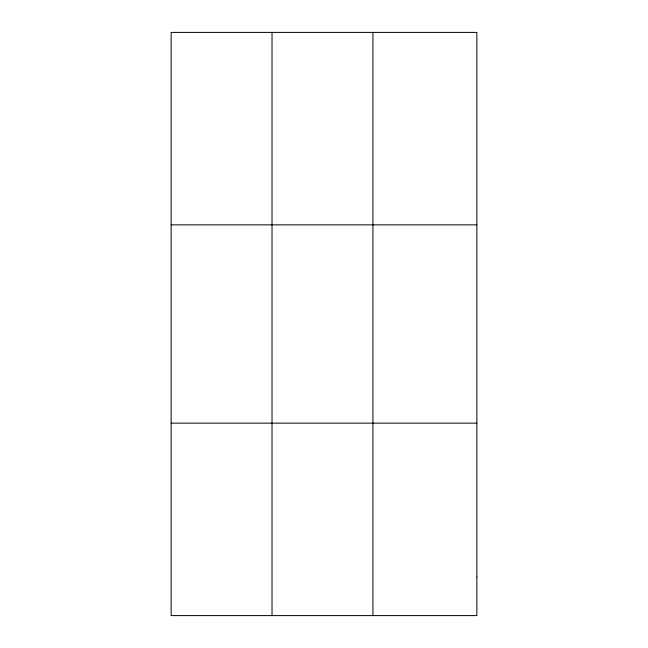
<?xml version="1.0" encoding="UTF-8"?>
<svg xmlns="http://www.w3.org/2000/svg" width="648" height="648" viewBox="0 0 648 648"><rect width="100%" height="100%" fill="white"/><g stroke="black" fill="none" stroke-linecap="round" stroke-linejoin="round"><path stroke-width="0.97" d="M272.022 615.6L272.022 32.4M372.916 615.6L372.916 32.4M171.129 224.856L476.871 224.856M171.129 423.144L476.871 423.144M476.871 577.109L476.871 615.6L171.129 615.6L171.129 32.4L476.871 32.4L476.871 577.109"/></g></svg>
